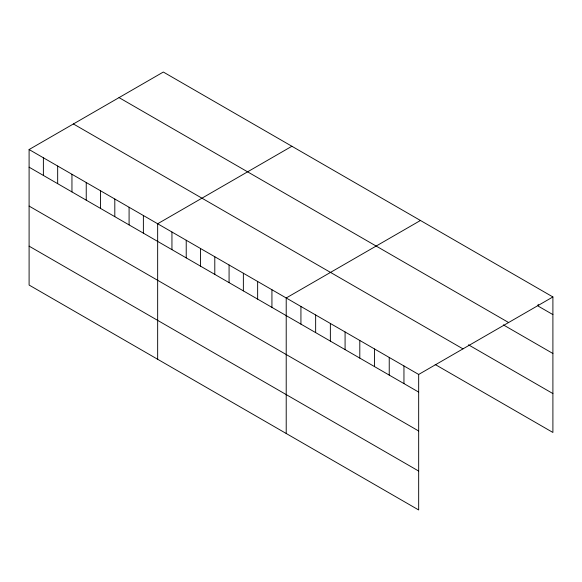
<?xml version="1.0" encoding="UTF-8"?>
<svg xmlns="http://www.w3.org/2000/svg" width="582" height="582" viewBox="0 0 582 582"><rect width="100%" height="100%" fill="white"/><g stroke="black" fill="none" stroke-linecap="round" stroke-linejoin="round"><path stroke-width="0.87" d="M29.1 149.538L418.669 374.452L418.669 509.963L29.1 285.049L29.1 149.538L163.331 72.037L552.9 296.951L552.9 432.462L435.161 364.492M291.888 146.257L157.657 223.757L157.657 359.269M420.444 220.483L286.213 297.977L286.213 433.495M418.669 374.452L552.9 296.951M552.9 314.593L538.183 306.103L538.183 304.335M119.034 97.609L508.603 322.523M503.328 324.872L552.9 353.492M468.474 344.82L552.9 393.57M73.397 123.959L462.966 348.873M29.1 167.18L418.669 392.093M29.1 206.079L418.669 430.993M29.1 246.15L418.669 471.064M403.952 365.954L403.952 383.596M389.234 357.457L389.234 375.099M374.517 348.96L374.517 366.602M359.8 340.463L359.8 358.105M345.082 331.966L345.082 349.615M330.365 323.468L330.365 341.117M315.648 314.971L315.648 332.62M300.93 306.474L300.93 324.123M271.932 289.734L271.932 307.376M257.644 281.484L257.644 299.133M243.363 273.242L243.363 290.884M229.075 264.992L229.075 282.634M214.794 256.742L214.794 274.391M200.506 248.499L200.506 266.141M186.225 240.25L186.225 257.899M171.945 232.007L171.945 249.649M143.376 215.507L143.376 233.156M129.088 207.265L129.088 224.907M114.807 199.015L114.807 216.664M100.519 190.772L100.519 208.414M86.238 182.522L86.238 200.172M71.95 174.28L71.95 191.922M57.669 166.03L57.669 183.672M43.381 157.78L43.381 175.429"/></g></svg>
